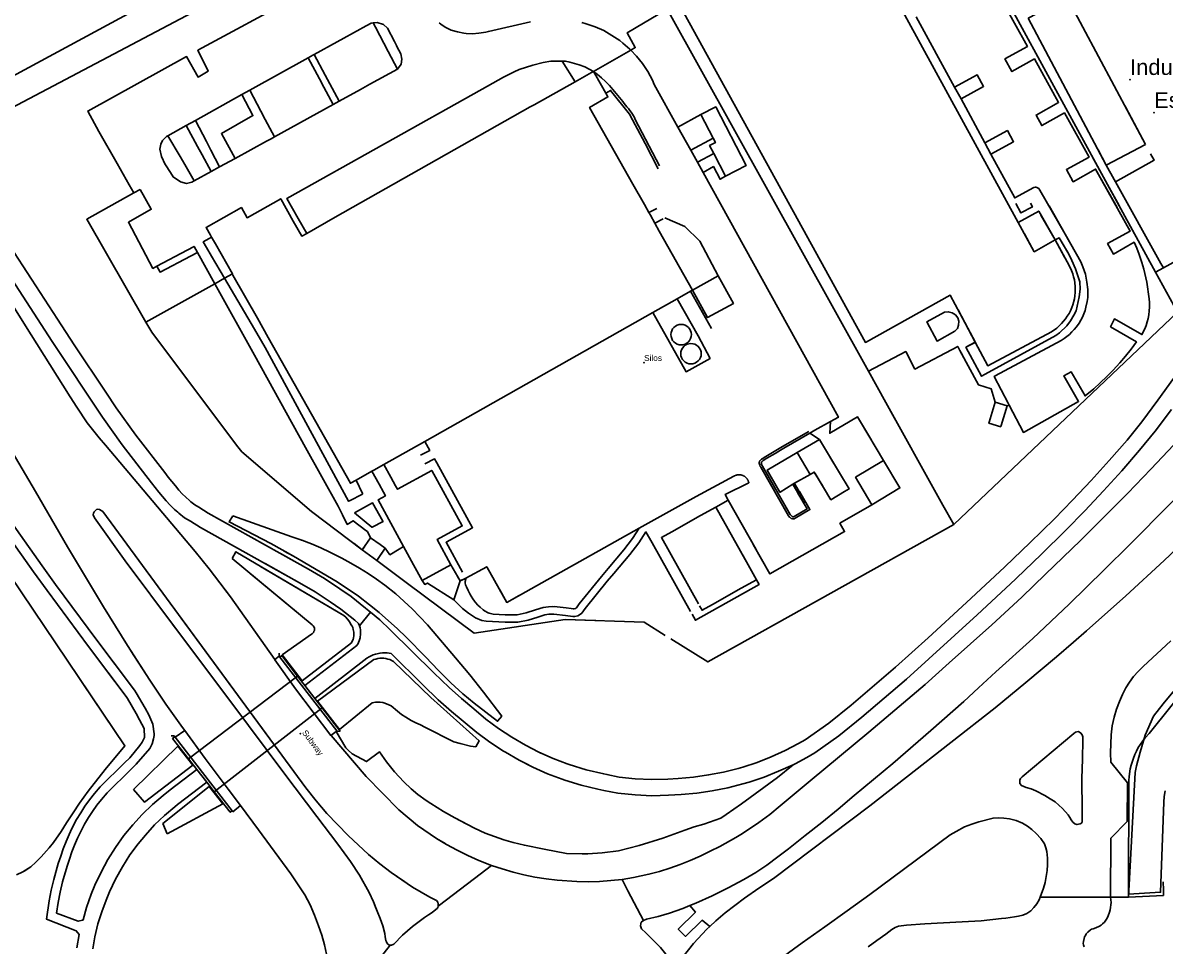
# Model space of a CAD drawing. Header units: millimetres. Extents: x 111502 to 977541, y 8702 to 1044108.
# Drawn here: x 974855.2 to 975073.1, y 475184.5 to 475360.5 of the extents above; entities that cross this region are included whole.
import ezdxf
from ezdxf.enums import TextEntityAlignment as Align

# ---------------------------------------------------------------- set-up
doc = ezdxf.new("R2010")
doc.units = ezdxf.units.MM
doc.header["$LTSCALE"] = 0.25
doc.layers.add('X HVSS Site Background', color=8, linetype='Continuous')
doc.styles.add('DE172433-F6F7-4C85-BB91-2B', font='arial.ttf', dxfattribs={"height": 0.2})

# ---------------------------------------------------------------- blocks, each defined once
blk = doc.blocks.new('OS MAP')
at = {"layer": 'X HVSS Site Background'}
for points in [[(488821.15, 239910.8), (488828.6, 239897.4), (488824.3, 239895), (488825.65, 239892.6), (488829.95, 239895), (488834.55, 239886.7), (488830.25, 239884.3), (488831.35, 239882.3), (488835.65, 239884.7), (488840.35, 239876.3), (488836.05, 239873.9), (488837.3, 239871.6), (488841.6, 239874), (488845.7, 239866.67)], [(488812.6, 239928.35), (488815.05, 239923.85), (488843.9, 239871.05), (488846.1, 239867.04)], [(488826.85, 239863.85), (488792.2, 239927.25)], [(488632.7, 239890.3), (488635, 239891.65), (488683.1, 239917.7), (488684.4, 239918.3), (488685.8, 239918.8), (488686.1, 239918.9), (488687.35, 239919.2), (488688.55, 239919.4), (488689.9, 239919.45), (488690.45, 239919.4), (488691.7, 239919.25), (488692.95, 239918.95), (488693.65, 239918.7), (488695.2, 239918.1), (488696.05, 239917.7), (488696.85, 239917.25), (488697.8, 239916.3), (488698.5, 239915.55), (488699, 239914.6), (488699.35, 239913.95)], [(488757.2, 239914.45), (488797.7, 239840.95), (488813.9, 239849.95), (488818.63, 239841.05)], [(488634.83, 239885.62), (488688.92, 239914.21), (488689.12, 239914.27), (488689.86, 239914.33), (488690.81, 239914.21), (488691.09, 239914.14), (488692.32, 239913.69), (488693.46, 239913.12), (488694.18, 239912.55), (488694.32, 239912.37), (488694.66, 239911.75), (488694.74, 239911.58)], [(488562.15, 239909.15), (488562.11, 239907.03), (488575.16, 239888.26), (488587.22, 239871.06), (488591.44, 239865.19), (488599.11, 239854.72), (488602.11, 239850.7), (488609.95, 239840.36), (488619.47, 239827.87), (488624.98, 239820.54), (488626.45, 239818.5), (488630.86, 239812.25), (488640.7, 239798.4), (488643.28, 239794.84), (488651.13, 239784.19), (488658.33, 239774.65), (488658.64, 239774.16), (488660.37, 239771.22), (488661.03, 239769.95), (488661.83, 239768.18), (488662.1, 239766.32), (488662.06, 239766.02)], [(488658.18, 239869.45), (488657.3, 239871), (488655, 239875.05), (488651.5, 239881.15), (488649.4, 239885.05), (488668.25, 239895.45), (488670.45, 239891.55), (488672.4, 239892.7), (488670.4, 239896.65), (488689.3, 239906.9)], [(488828.75, 239902.78), (488836.21, 239906.74), (488851.09, 239878.71)], [(488629.23, 239811.1), (488639.07, 239797.24), (488641.66, 239793.66), (488649.52, 239783.01), (488656.73, 239773.44), (488656.96, 239773.08), (488658.65, 239770.2), (488659.3, 239769.03), (488660.14, 239767.37), (488660.22, 239765.65), (488660.16, 239765.49), (488659.81, 239764.77), (488659.32, 239764.14), (488657.4, 239761.77), (488656.42, 239760.81), (488651.8, 239756.26), (488650.68, 239754.94), (488649.76, 239753.76), (488648.88, 239752.54), (488648.07, 239751.29), (488647.29, 239750.01), (488646.51, 239748.53), (488646.12, 239747.72), (488645.86, 239747.17), (488645.28, 239745.81), (488644.74, 239744.42), (488644.25, 239743.04), (488643.79, 239741.64), (488642.92, 239738.6), (488642.44, 239736.55), (488642.04, 239734.48), (488641.53, 239731.03), (488647.22, 239728.79), (488647.74, 239728.08), (488647.3, 239725.55)], [(488752.96, 239896.68), (488753.8, 239897.15), (488752.25, 239899.95), (488759.88, 239904.47)], [(488759.88, 239904.47), (488798.3, 239835.45)], [(488692.57, 239895.83), (488701.35, 239900.65), (488701.8, 239900.9), (488703.48, 239901.82), (488703.85, 239901.86)], [(488703.85, 239901.86), (488704.59, 239901.94), (488705.81, 239901.58), (488706.56, 239900.84), (488707.9, 239898.31), (488708.28, 239897.56), (488708.37, 239897.38), (488709.08, 239895.99), (488709.3, 239894.98), (488709.15, 239893.98), (488708.46, 239893.07)], [(488703.85, 239901.86), (488704.27, 239901.05), (488706.69, 239896.45), (488708.46, 239893.07)], [(488716.45, 239901.9), (488716.75, 239901.6), (488717.55, 239901.05), (488718.7, 239900.5), (488719.9, 239900.15), (488721.15, 239899.9), (488721.55, 239899.85), (488722.8, 239899.8), (488724, 239899.9), (488725.3, 239900.1), (488725.8, 239900.25), (488733.85, 239902.1)], [(488743.65, 239901.95), (488744.45, 239901.7), (488746.15, 239901.1), (488747.8, 239900.4), (488750.9, 239898.5), (488751.45, 239898), (488752.8, 239896.85), (488752.96, 239896.68)], [(488814.7, 239889.65), (488807.4, 239903.05)], [(488843.62, 239874.75), (488828.75, 239902.78)], [(488647.84, 239753.11), (488646.65, 239751.3), (488645.38, 239749.36), (488644.31, 239747.74), (488642.85, 239745.65), (488642.02, 239744.61), (488640.55, 239742.89), (488639.53, 239741.88), (488638.54, 239741), (488637.03, 239740.01), (488635.84, 239739.47)], [(488632.3, 239799.85), (488656.5, 239764.03), (488652.75, 239759.53), (488649.5, 239755.41), (488647.84, 239753.11)], [(488680.3, 239889.03), (488691.45, 239895.21)], [(488691.45, 239895.21), (488692.36, 239895.71), (488692.57, 239895.83)], [(488691.45, 239895.21), (488693.57, 239891.24), (488694.43, 239889.65), (488696.21, 239886.31)], [(488697.37, 239886.95), (488695.57, 239890.28), (488694.71, 239891.88), (488692.57, 239895.83)], [(488745.85, 239892.63), (488752.96, 239896.68)], [(488752.96, 239896.68), (488754.05, 239895.5), (488755.2, 239894.1), (488756.2, 239892.6), (488757.1, 239890.95), (488757.45, 239890.15), (488761.95, 239882.02)], [(488739.89, 239894.6), (488737.74, 239894.55), (488736.26, 239894.3), (488734.27, 239893.79), (488731.7, 239893.01), (488730.75, 239892.54), (488728.67, 239891.52), (488724.62, 239889.25), (488687.35, 239868.39), (488689.52, 239864.6), (488691.16, 239861.75)], [(488708.46, 239893.07), (488703.2, 239890.17), (488701.41, 239889.18), (488697.37, 239886.95)], [(488742.35, 239890.65), (488739.89, 239894.6)], [(488745.85, 239892.63), (488744.17, 239893.48), (488743.1, 239893.89), (488741.36, 239894.4), (488740.49, 239894.55), (488739.89, 239894.6)], [(488691.16, 239861.75), (488696.6, 239864.82), (488733.8, 239885.85), (488734.17, 239886.06), (488734.52, 239886.25), (488742.35, 239890.65)], [(488742.35, 239890.65), (488745.44, 239892.39), (488745.85, 239892.63)], [(488745.85, 239892.63), (488746.31, 239891.83), (488748.19, 239888.49)], [(488745.85, 239892.63), (488746.64, 239892.02), (488747.39, 239891.39), (488748.12, 239890.73), (488748.91, 239889.94), (488751.43, 239886.86), (488751.7, 239886.52), (488751.97, 239886.19), (488752.24, 239885.86), (488752.52, 239885.53), (488752.78, 239885.2), (488753.04, 239884.85), (488753.28, 239884.5), (488753.66, 239883.82), (488753.83, 239883.47), (488758.42, 239874.65)], [(488815.95, 239887.4), (488820.25, 239889.75), (488819, 239892), (488814.7, 239889.65)], [(488701.25, 239786.95), (488701.05, 239787.4), (488700.35, 239788), (488697.65, 239790.1), (488695.65, 239791.5), (488692.8, 239793.4), (488689.8, 239795.15), (488670.9, 239805.7), (488669, 239806.91), (488667.83, 239807.54), (488666.78, 239808.38), (488666.57, 239808.57), (488665.95, 239809.11), (488665.12, 239809.92), (488664.37, 239810.73), (488663.66, 239811.58), (488662.97, 239812.44), (488662.28, 239813.31), (488661.59, 239814.17), (488655.99, 239821.45), (488652.23, 239826.71), (488642.63, 239841.12), (488627.72, 239864.01)], [(488678.81, 239888.2), (488680.3, 239889.03)], [(488680.3, 239889.03), (488682.42, 239885.03), (488683.27, 239883.43), (488685.02, 239880.14)], [(488748.19, 239888.49), (488748.61, 239887.75), (488745.1, 239885.77), (488753.35, 239871.15), (488755.55, 239867.25), (488756.4, 239865.74)], [(488748.19, 239888.49), (488749.12, 239889.01), (488752.69, 239884.5), (488753.31, 239883.39), (488755.7, 239878.85), (488758.16, 239874.08)], [(488815.95, 239887.4), (488814.7, 239889.65)], [(488669.95, 239883.29), (488678.81, 239888.2)], [(488678.81, 239888.2), (488680.91, 239884.19), (488674.88, 239880.78), (488677.54, 239876.05)], [(488696.21, 239886.31), (488685.02, 239880.14)], [(488697.37, 239886.95), (488696.21, 239886.31)], [(488820.5, 239879), (488815.95, 239887.4)], [(488766.34, 239884.38), (488761.95, 239882.02)], [(488766.34, 239884.38), (488769.16, 239885.85), (488774.98, 239874.69), (488771.04, 239872.63)], [(488768.67, 239879.9), (488766.34, 239884.38)], [(488847.28, 239885.88), (488851.09, 239878.71)], [(488664.68, 239880.37), (488668.15, 239882.29)], [(488668.15, 239882.29), (488669.95, 239883.29)], [(488668.15, 239882.29), (488670.35, 239878.3), (488671.22, 239876.72), (488672.97, 239873.56)], [(488669.95, 239883.29), (488672.03, 239879.24), (488672.86, 239877.63), (488674.53, 239874.41)], [(488761.95, 239882.02), (488764.4, 239877.58)], [(488669.7, 239871.78), (488669.24, 239871.53), (488668.24, 239871.26), (488667.07, 239871.56), (488665.69, 239872.51), (488665.16, 239873.34), (488664.22, 239874.83), (488664.19, 239874.88), (488663.44, 239876.41), (488663.17, 239877.78), (488663.32, 239878.73), (488663.66, 239879.48), (488664.42, 239880.22), (488664.68, 239880.37)], [(488664.68, 239880.37), (488667.01, 239876.38), (488667.9, 239874.87), (488669.7, 239871.78)], [(488685.02, 239880.14), (488684.37, 239879.78), (488683.48, 239879.3), (488677.54, 239876.05)], [(488768.67, 239879.9), (488764.4, 239877.58)], [(488768.77, 239876.98), (488767.99, 239878.47), (488769.11, 239879.06), (488768.67, 239879.9)], [(488821.65, 239876.85), (488825.95, 239879.2), (488824.8, 239881.35), (488820.5, 239879)], [(488685.09, 239780.49), (488676.61, 239792.43), (488672.57, 239797.83), (488669.92, 239801.12), (488652.8, 239821.35), (488651.57, 239822.74), (488651.56, 239822.75), (488649.31, 239825.61), (488647.3, 239828.62), (488646.08, 239830.56), (488637.22, 239844.65), (488635.11, 239848)], [(488764.4, 239877.58), (488765.66, 239875.3)], [(488821.65, 239876.85), (488820.5, 239879)], [(488843.62, 239874.75), (488842.07, 239877.67)], [(488851.09, 239878.71), (488843.62, 239874.75)], [(488851.09, 239878.71), (488843.62, 239874.75)], [(488677.54, 239876.05), (488674.53, 239874.41)], [(488768.77, 239876.98), (488765.66, 239875.3)], [(488765.66, 239875.3), (488766.74, 239873.36)], [(488771.04, 239872.63), (488768.77, 239876.98)], [(488837.38, 239858.79), (488835.8, 239861.57), (488831, 239870), (488830.8, 239870.3), (488830.55, 239870.45), (488830.4, 239870.5), (488830.2, 239870.55), (488830.05, 239870.55), (488829.8, 239870.5), (488826.2, 239868.5), (488821.65, 239876.85)], [(488840.97, 239876.41), (488843.9, 239871.05), (488853.03, 239854.37)], [(488845.38, 239871.6), (488852.77, 239875.68), (488852.05, 239876.94)], [(488845.38, 239871.6), (488852.77, 239875.68), (488852.05, 239876.94)], [(488672.97, 239873.56), (488669.7, 239871.78)], [(488674.53, 239874.41), (488672.97, 239873.56)], [(488771.04, 239872.63), (488770, 239872.08), (488768.73, 239874.48), (488766.74, 239873.36)], [(488766.74, 239873.36), (488792.55, 239826.7), (488791.07, 239825.87)], [(488837.09, 239871.98), (488837.3, 239871.6), (488841.6, 239874), (488848.2, 239862.2), (488843.9, 239859.8), (488845, 239857.8), (488848.95, 239860.05), (488849.45, 239858.9), (488849.9, 239857.75), (488850.45, 239856.2), (488850.8, 239854.95), (488851.4, 239852.45), (488851.85, 239849.3), (488851.9, 239848.6), (488851.9, 239847.65), (488851.85, 239846.95), (488851.75, 239846.25), (488851.6, 239845.55), (488851.45, 239844.9), (488851.25, 239844.2), (488851, 239843.55), (488850.45, 239842.45), (488845.2, 239845.45), (488844.45, 239843.95), (488849.4, 239841.05), (488848.4, 239839.7), (488847.3, 239838.35), (488846.2, 239837.05), (488844.95, 239835.65), (488843.75, 239834.45), (488842.5, 239833.25), (488841.25, 239832.1), (488839.6, 239830.75), (488836.95, 239835.35), (488835.55, 239834.6), (488838.35, 239829.7), (488827.85, 239823.8), (488825.1, 239829.03)], [(488843.62, 239874.75), (488845.16, 239872), (488845.38, 239871.6)], [(488843.62, 239874.75), (488845.16, 239872), (488845.38, 239871.6)], [(488845.38, 239871.6), (488854.07, 239856.01), (488854.53, 239855.19)], [(488845.38, 239871.6), (488847.29, 239868.17)], [(488660.51, 239844.8), (488649.2, 239864.45), (488658.18, 239869.45)], [(488659.4, 239870.13), (488661.51, 239866.36), (488657.16, 239863.87), (488661.84, 239855.07), (488662.6, 239855.48)], [(488658.18, 239869.45), (488659.4, 239870.13)], [(488667.9, 239766.98), (488667.49, 239767.55), (488664.32, 239772.03), (488661.25, 239776.58), (488656.98, 239783.17), (488652.4, 239790.58), (488645.57, 239802), (488639.41, 239812.57), (488633.1, 239823.33), (488627.16, 239833.53), (488621.47, 239843.28), (488616.05, 239852.52), (488611.82, 239859.78), (488606.87, 239868.2)], [(488629.72, 239866.81), (488629.96, 239866.39), (488630.38, 239865.73), (488645.28, 239842.87), (488646.83, 239840.53), (488652.87, 239831.47)], [(488673.03, 239861), (488672.8, 239861.41), (488671.99, 239862.85), (488671.97, 239862.88), (488678.7, 239866.68), (488679.8, 239864.73), (488686.2, 239868.34), (488688.6, 239864.08), (488690.22, 239861.22), (488691.16, 239861.75)], [(488783.9, 239760.45), (488784.3, 239760.65), (488786.55, 239761.85), (488788.05, 239762.75), (488792.65, 239765.95), (488797.05, 239769.5), (488805.55, 239776.75), (488819.05, 239789.05), (488826.3, 239795.85), (488826.5, 239796.05), (488831.25, 239800.55), (488835.95, 239805.15), (488839.55, 239808.85), (488843.1, 239812.65), (488846.6, 239816.5), (488850, 239820.4), (488852.95, 239824.05), (488856.05, 239828.2)], [(488825.1, 239829.03), (488824.9, 239829.41), (488822.25, 239834.45), (488822.48, 239834.58), (488835.05, 239841.35), (488835.6, 239841.7), (488836.6, 239842.5), (488837.1, 239842.95), (488837.5, 239843.4), (488837.95, 239843.9), (488838.45, 239844.65), (488838.8, 239845.2), (488839.1, 239845.8), (488839.35, 239846.4), (488839.6, 239847.05), (488839.75, 239847.65), (488840, 239848.75), (488840.1, 239849.5), (488840.1, 239851.05), (488839.95, 239852.45), (488839.65, 239853.95), (488839.45, 239854.7), (488839.15, 239855.4), (488838.8, 239856.3), (488835.8, 239861.57), (488832.72, 239866.98)], [(488829.17, 239867.51), (488829.54, 239866.79), (488827.35, 239865.64), (488826.42, 239867.47)], [(488756.4, 239865.74), (488757.9, 239866.51)], [(488756.4, 239865.74), (488756.7, 239865.2), (488757.55, 239863.7)], [(488757.55, 239863.7), (488759.16, 239864.49)], [(488769.65, 239853.64), (488766.11, 239860.28), (488763.24, 239863.04), (488759.45, 239864.69)], [(488833.9, 239860.5), (488830.75, 239866), (488826.85, 239863.85)], [(488833.9, 239860.5), (488831.19, 239865.23)], [(488757.55, 239863.7), (488758.4, 239862.2), (488764.75, 239850.95)], [(488833.9, 239860.5), (488829.9, 239858.25), (488826.85, 239863.85)], [(488675.5, 239853.19), (488673, 239857.43), (488672.03, 239859.08), (488671.43, 239860.11), (488672.58, 239860.75), (488673.03, 239861)], [(488676.98, 239854.02), (488673.75, 239859.74), (488673.03, 239861)], [(488833.9, 239860.5), (488834.63, 239860.91), (488836.5, 239857.77), (488837.08, 239856.6), (488837.76, 239855), (488838.58, 239852.52), (488838.64, 239851.14), (488838.45, 239849.68), (488838.27, 239848.73), (488837.87, 239847.01), (488837.47, 239846.17), (488836.81, 239845.09), (488836.12, 239844.15), (488834.71, 239842.78), (488834.05, 239842.27), (488820.57, 239834.9), (488819.86, 239834.51), (488816.88, 239840.04), (488818.66, 239841)], [(488818.66, 239841), (488821.05, 239836.5), (488833.2, 239843), (488834.2, 239843.7), (488834.65, 239844.1), (488835.1, 239844.55), (488835.5, 239845), (488835.85, 239845.45), (488836.2, 239845.95), (488836.55, 239846.5), (488836.8, 239847), (488837.05, 239847.6), (488837.25, 239848.15), (488837.55, 239849.25), (488837.65, 239849.85), (488837.7, 239850.45), (488837.7, 239851.65), (488837.65, 239852.3), (488837.55, 239852.9), (488837.4, 239853.45), (488837.25, 239854.05), (488837, 239854.65), (488836.55, 239855.6), (488833.9, 239860.5)], [(488833.9, 239860.5), (488829.9, 239858.25), (488828.06, 239861.64)], [(488833.9, 239860.5), (488834.63, 239860.91), (488836.43, 239857.89)], [(488835.69, 239857.19), (488833.9, 239860.5)], [(488865.57, 239861.2), (488854.53, 239855.19)], [(488662.6, 239855.48), (488668.36, 239858.55), (488669.68, 239859.25), (488670.32, 239858.12)], [(488662.6, 239855.48), (488663.21, 239854.36), (488668.99, 239857.42), (488670.32, 239858.12)], [(488670.32, 239858.12), (488673.64, 239852.15)], [(488856.45, 239834.1), (488853.5, 239829.95), (488850.4, 239825.85), (488847.6, 239822.35), (488844.2, 239818.45), (488840.75, 239814.65), (488837.2, 239810.9), (488833.75, 239807.35), (488829.05, 239802.75), (488824.35, 239798.25), (488824.2, 239798.1), (488817, 239791.35), (488809.65, 239784.65), (488803.45, 239779.05), (488795, 239771.8), (488790.75, 239768.4), (488786.2, 239765.2), (488784.95, 239764.5), (488782.4, 239763.15), (488779.75, 239761.95), (488777.05, 239760.9), (488774.3, 239760), (488773.45, 239759.75), (488770.65, 239759.05), (488767.8, 239758.5), (488764.9, 239758.1), (488762, 239757.85), (488760, 239757.7), (488756.9, 239757.65), (488753.8, 239757.75), (488750.75, 239758.1), (488748.4, 239758.6), (488747.8, 239758.7), (488744.45, 239759.5), (488741.2, 239760.5), (488740.85, 239760.6), (488738.15, 239761.65), (488735.45, 239762.85), (488732.9, 239764.2), (488730.3, 239765.7), (488727.75, 239767.35), (488725.35, 239769.15), (488723, 239771.1), (488720.7, 239773.05), (488718.35, 239775.15), (488715.4, 239777.95), (488707.05, 239786.2), (488705.1, 239788.05), (488703.34, 239789.52)], [(488675.5, 239853.19), (488676.98, 239854.02)], [(488700.61, 239814.73), (488699.5, 239814.1), (488683.8, 239841.9), (488681.75, 239845.6), (488677.1, 239853.8), (488676.98, 239854.02)], [(488764.75, 239850.95), (488769.65, 239853.64)], [(488769.65, 239853.64), (488772.53, 239848.41), (488767.6, 239845.7), (488764.75, 239850.95)], [(488781.47, 239752.62), (488787.15, 239757.4), (488798.35, 239766.65), (488809.1, 239775.75), (488813.65, 239779.85), (488821.8, 239787.15), (488827.55, 239792.4), (488832.05, 239796.75), (488838.7, 239803.2), (488847.75, 239812.2), (488852.15, 239816.8), (488858.7, 239823.7), (488866.15, 239831.65), (488876.65, 239843.45), (488886.45, 239855.1)], [(488853.03, 239854.37), (488857.2, 239846.75), (488814.55, 239806.25)], [(488854.53, 239855.19), (488853.03, 239854.37)], [(488660.51, 239844.8), (488673.64, 239852.15)], [(488673.64, 239852.15), (488675.5, 239853.19)], [(488673.64, 239852.15), (488681.23, 239838.54), (488690.92, 239820.95), (488697.13, 239809.75), (488697.96, 239808.09), (488698.89, 239806.25), (488700.04, 239806.98), (488702.44, 239805.13), (488702.74, 239804.9), (488703.34, 239803.69)], [(488700.61, 239814.73), (488701.77, 239812.16), (488701.83, 239812.04), (488699.29, 239810.76), (488699.14, 239810.68), (488683.26, 239839.98), (488682.09, 239841.97), (488680.56, 239844.58), (488675.5, 239853.19)], [(488761.8, 239849.3), (488757.16, 239846.68)], [(488757.16, 239846.68), (488763.5, 239835.37), (488768.08, 239837.9), (488765.8, 239842.2), (488761.8, 239849.3)], [(488764.35, 239850.75), (488761.8, 239849.3)], [(488857.15, 239811.5), (488846.75, 239801.05), (488844.66, 239799.03), (488843.22, 239797.58), (488836.54, 239791.07), (488829.62, 239784.54), (488822.6, 239778.14), (488819.3, 239775.1), (488816.46, 239772.49), (488810.21, 239766.95), (488802.93, 239760.72), (488795.58, 239754.56), (488792.48, 239752), (488789.37, 239749.46), (488786.23, 239746.94), (488783.07, 239744.45), (488781.02, 239742.87), (488778.93, 239741.33), (488776.78, 239739.89), (488774.55, 239738.57), (488771.54, 239736.97), (488768.48, 239735.44), (488765.36, 239734.07), (488764.21, 239733.61)], [(488764.75, 239850.95), (488764.35, 239850.75)], [(488764.35, 239850.75), (488768.35, 239843.6)], [(488815.39, 239847.15), (488818.66, 239841)], [(488701.76, 239801.45), (488692.1, 239808.7), (488678.8, 239820.1), (488677.8, 239821.4), (488661.6, 239842.9), (488660.51, 239844.8)], [(488757.16, 239846.68), (488713.7, 239822.1)], [(488768.03, 239729.61), (488769.17, 239730.68), (488770.95, 239732.19), (488774.65, 239735), (488777.39, 239736.92), (488780.18, 239738.79), (488798.52, 239752.6), (488805.55, 239758.1), (488822.43, 239771.32), (488828.32, 239776.12), (488834.15, 239781), (488837.42, 239783.82), (488839.9, 239785.97), (488847.35, 239792.62), (488854.7, 239799.38), (488867.92, 239811.9), (488875.85, 239819.61), (488883.71, 239827.4), (488889.88, 239833.72), (488895.96, 239840.11), (488899.98, 239844.4), (488900.62, 239845.1)], [(488814.79, 239843.08), (488811.38, 239841.22), (488809.39, 239844.86), (488812.8, 239846.73), (488813.5, 239846.81), (488814.27, 239846.63), (488814.87, 239846.25), (488815.32, 239845.67), (488815.52, 239844.99), (488815.49, 239844.28), (488815.24, 239843.62), (488814.79, 239843.08)], [(488814.7, 239846.36), (488814.87, 239846.25), (488815.32, 239845.67), (488815.52, 239844.99), (488815.49, 239844.28), (488815.24, 239843.62), (488814.79, 239843.08), (488811.38, 239841.22), (488810.93, 239842.05)], [(488760.61, 239842.48), (488760.65, 239842.82), (488760.76, 239843.19), (488760.94, 239843.53), (488761.18, 239843.82), (488761.48, 239844.07), (488761.82, 239844.25), (488762.18, 239844.36), (488762.57, 239844.39), (488762.95, 239844.36), (488763.31, 239844.25), (488763.65, 239844.07), (488763.95, 239843.82), (488764.19, 239843.53), (488764.28, 239843.38), (488764.37, 239843.19), (488764.48, 239842.82), (488764.52, 239842.44), (488764.48, 239842.06), (488764.37, 239841.69), (488764.19, 239841.35), (488763.95, 239841.05), (488763.65, 239840.81), (488763.31, 239840.63), (488762.95, 239840.52), (488762.59, 239840.48), (488762.57, 239840.48), (488762.18, 239840.52), (488761.82, 239840.63), (488761.48, 239840.81), (488761.18, 239841.05), (488760.94, 239841.35), (488760.76, 239841.69), (488760.65, 239842.06), (488760.61, 239842.44), (488760.61, 239842.48)], [(488762.48, 239838.84), (488762.52, 239839.19), (488762.63, 239839.55), (488762.81, 239839.89), (488763.05, 239840.19), (488763.35, 239840.43), (488763.69, 239840.61), (488764.06, 239840.72), (488764.44, 239840.76), (488764.82, 239840.72), (488765.19, 239840.61), (488765.52, 239840.43), (488765.82, 239840.19), (488766.06, 239839.89), (488766.15, 239839.74), (488766.24, 239839.55), (488766.36, 239839.19), (488766.39, 239838.8), (488766.36, 239838.42), (488766.24, 239838.06), (488766.06, 239837.72), (488765.82, 239837.42), (488765.52, 239837.18), (488765.19, 239837), (488764.82, 239836.89), (488764.46, 239836.85), (488764.44, 239836.85), (488764.06, 239836.89), (488763.69, 239837), (488763.35, 239837.18), (488763.05, 239837.42), (488762.81, 239837.72), (488762.63, 239838.06), (488762.52, 239838.42), (488762.48, 239838.8), (488762.48, 239838.84)], [(488817.12, 239839.61), (488816.88, 239840.04), (488818.48, 239840.9)], [(488816.13, 239838.68), (488815.74, 239839.42), (488815.3, 239840.19), (488807.15, 239835.89), (488805.4, 239839.2), (488798.3, 239835.45)], [(488822.45, 239829.54), (488821.72, 239832.1), (488819.28, 239832.85), (488815.74, 239839.42), (488815.3, 239840.19), (488807.15, 239835.89), (488806.55, 239837.03)], [(488798.3, 239835.45), (488803.28, 239826.52)], [(488703.34, 239789.52), (488702.4, 239790.3), (488699.65, 239792.5), (488697.5, 239794), (488694.55, 239795.95), (488691.5, 239797.75), (488672.4, 239808.4), (488670.59, 239809.56), (488669.81, 239810.02), (488669.09, 239810.6), (488668.81, 239810.82), (488668.1, 239811.44), (488667.4, 239812.12), (488666.76, 239812.82), (488666.11, 239813.59), (488665.45, 239814.42), (488664.76, 239815.29), (488664.08, 239816.14), (488658.57, 239823.29), (488654.84, 239828.51), (488652.87, 239831.47)], [(488800.97, 239830.65), (488812.5, 239809.95), (488814.55, 239806.25)], [(488822.45, 239829.54), (488821.29, 239825.75), (488821.24, 239825.56), (488823.51, 239824.87), (488823.58, 239825.1), (488824.72, 239828.85)], [(488824.72, 239828.85), (488822.45, 239829.54)], [(488824.72, 239828.85), (488825.1, 239829.03)], [(488791.07, 239825.87), (488788.09, 239824.22), (488787.09, 239823.64)], [(488798.85, 239822.33), (488796.17, 239826.8), (488790.92, 239823.66), (488791.07, 239825.87)], [(488801.17, 239818.45), (488796.75, 239825.83)], [(488783.3, 239807.61), (488783.03, 239807.92), (488777.75, 239817.16), (488777.66, 239817.33), (488777.58, 239817.54), (488777.52, 239817.73), (488777.47, 239817.93), (488777.46, 239818.08), (488777.48, 239818.18), (488777.52, 239818.33), (488777.62, 239818.48), (488777.74, 239818.6), (488777.88, 239818.7), (488777.99, 239818.78), (488778.69, 239819.23), (488781.91, 239821.11), (488786.89, 239823.98)], [(488783.59, 239807.89), (488783.35, 239808.16), (488778.11, 239817.34), (488777.98, 239817.58), (488777.91, 239817.74), (488777.88, 239817.86), (488777.87, 239817.98), (488777.87, 239818.08), (488777.88, 239818.1), (488777.9, 239818.16), (488777.95, 239818.22), (488777.97, 239818.24), (488778, 239818.28), (488778.13, 239818.39), (488778.21, 239818.44), (488778.9, 239818.89), (488780.47, 239819.8), (488781.52, 239820.42), (488782.12, 239820.77), (488787.09, 239823.64)], [(488787.09, 239823.64), (488788.93, 239822.47)], [(488705.9, 239817.69), (488713.7, 239822.1)], [(488712.86, 239819.44), (488714.64, 239820.36), (488713.7, 239822.1)], [(488788.93, 239822.47), (488784.71, 239819.98)], [(488788.93, 239822.47), (488792.57, 239816.39)], [(488720.89, 239797.17), (488717.75, 239802.87), (488722.8, 239805.62), (488715.95, 239818), (488715.54, 239818.74), (488713.71, 239817.8)], [(488783.84, 239813.91), (488781.43, 239812.42), (488781.39, 239812.39), (488779.48, 239815.73), (488778.98, 239816.62), (488784.71, 239819.98)], [(488784.71, 239819.98), (488787.17, 239815.79)], [(488790.92, 239819.15), (488794.58, 239813.03), (488793.74, 239812.53), (488791.12, 239810.96), (488788.13, 239815.96)], [(488703.6, 239816.42), (488700.61, 239814.73)], [(488703.6, 239816.42), (488704.1, 239816.7), (488705.75, 239817.6), (488705.9, 239817.69)], [(488703.6, 239816.42), (488704.95, 239813.95), (488705.8, 239812.39), (488706.17, 239811.72), (488704.76, 239810.95), (488709.63, 239802.05)], [(488718.64, 239798.57), (488716.02, 239803.36), (488720.81, 239805.98), (488715.02, 239816.56), (488708.48, 239812.98), (488708.11, 239813.65), (488707.23, 239815.26), (488705.9, 239817.69)], [(488798.95, 239810.02), (488795.82, 239815.25), (488801.17, 239818.45)], [(488801.17, 239818.45), (488804.29, 239813.22), (488798.95, 239810.02)], [(488771.53, 239810.91), (488770.94, 239811.95), (488775.47, 239814.22), (488775.45, 239814.32), (488775.42, 239814.39), (488775.4, 239814.47), (488775.37, 239814.54), (488775.34, 239814.61), (488775.3, 239814.69), (488775.27, 239814.76), (488775.23, 239814.83), (488775.18, 239814.89), (488775.14, 239814.96), (488775.09, 239815.02), (488775.04, 239815.08), (488774.99, 239815.14), (488774.93, 239815.2), (488774.87, 239815.25), (488774.81, 239815.3), (488774.75, 239815.35), (488774.69, 239815.4), (488774.62, 239815.45), (488774.55, 239815.49), (488774.48, 239815.52), (488774.41, 239815.56), (488774.34, 239815.59), (488774.27, 239815.62), (488774.19, 239815.65), (488774.1, 239815.67), (488774.02, 239815.69), (488773.94, 239815.71), (488773.86, 239815.72), (488773.78, 239815.73), (488773.71, 239815.73), (488773.63, 239815.74), (488773.55, 239815.73), (488773.47, 239815.73), (488773.39, 239815.72), (488773.31, 239815.71), (488773.23, 239815.7), (488773.15, 239815.68), (488773.08, 239815.66), (488773, 239815.63), (488772.93, 239815.61), (488772.85, 239815.57), (488772.78, 239815.54), (488772.71, 239815.5), (488772.64, 239815.46), (488765.4, 239811.56), (488754.59, 239805.52)], [(488787.17, 239815.79), (488784.19, 239814.1)], [(488789.58, 239813.55), (488787.96, 239816.24), (488787.17, 239815.79)], [(488785.12, 239812.51), (488787.12, 239809.09), (488784.31, 239807.43), (488784.12, 239807.36), (488783.91, 239807.32), (488783.78, 239807.33), (488783.53, 239807.41), (488783.4, 239807.51), (488783.03, 239807.92), (488782.27, 239809.25)], [(488784.84, 239812.2), (488786.57, 239809.23), (488784.14, 239807.79), (488784.02, 239807.74), (488783.89, 239807.73), (488783.86, 239807.73), (488783.72, 239807.77), (488783.67, 239807.81), (488783.35, 239808.16), (488782.54, 239809.57)], [(488784.19, 239814.1), (488783.84, 239813.91)], [(488783.84, 239813.91), (488786.02, 239810.18)], [(488784.19, 239814.1), (488784.19, 239814.09), (488786.31, 239810.46)], [(488700.26, 239808.46), (488703.6, 239805.77), (488703.65, 239805.73), (488705.72, 239806.79), (488705.66, 239806.89), (488703.72, 239810.36), (488700.26, 239808.46)], [(488769.16, 239809.57), (488771.53, 239810.91)], [(488776.85, 239801.51), (488771.53, 239810.91)], [(488798.95, 239810.02), (488792.83, 239806.48), (488793.73, 239804.89), (488779.51, 239796.83), (488776.32, 239802.45)], [(488847.9, 239735.75), (488854, 239736.15), (488854.6, 239753.3), (488854.7, 239754.4), (488854.9, 239755.45)], [(488847.9, 239735.75), (488847.95, 239757.45), (488848, 239758.2), (488848.2, 239759.7), (488848.4, 239760.4), (488848.8, 239761.7), (488849.1, 239762.4), (488849.4, 239763.05), (488849.75, 239763.75), (488850.15, 239764.35), (488850.6, 239765), (488851.05, 239765.55), (488851.8, 239766.4), (488863.7, 239781.2)], [(488704.43, 239732.97), (488703.87, 239734.31), (488703.04, 239736.07), (488701.21, 239739.43), (488699.5, 239742.01), (488697.11, 239745.31), (488693.11, 239750.58), (488686.98, 239758.68), (488676.49, 239772.72), (488666.11, 239786.5), (488656.51, 239799.33), (488650.68, 239807.49), (488650.42, 239808.1), (488650.5, 239808.39), (488650.62, 239808.66), (488651.08, 239809.08), (488651.35, 239809.15), (488651.64, 239809.13), (488652.26, 239808.73), (488691, 239756.02), (488692.94, 239753.54), (488694.99, 239751.16), (488697.01, 239749.04), (488699.08, 239746.97), (488702.96, 239743.33), (488705.09, 239741.57), (488707.29, 239739.91), (488709.88, 239738.13)], [(488728.4, 239769.7), (488727.55, 239768.75), (488725.3, 239770.45), (488723.1, 239772.2), (488720.95, 239774), (488718.65, 239776.05), (488716.2, 239778.45), (488713.9, 239780.95), (488710.15, 239784.75), (488708.45, 239786.35), (488704.95, 239789.45), (488703.15, 239790.95), (488701.05, 239792.6), (488697, 239795.35), (488688.65, 239800.2), (488684.35, 239802.6), (488676.35, 239806.75), (488677.05, 239807.9)], [(488677.05, 239807.9), (488688.35, 239803.9), (488690.2, 239803.25), (488692.05, 239802.55), (488693.85, 239801.8), (488695.6, 239800.95), (488697.85, 239799.85), (488699.55, 239798.9), (488701.2, 239797.95), (488702.85, 239796.9), (488704.45, 239795.85), (488706.05, 239794.7), (488708.15, 239793.05), (488711.3, 239790.2), (488714.2, 239787.15), (488719.55, 239780.85), (488722.25, 239777.6), (488724.9, 239774.3), (488728.4, 239769.7)], [(488765.88, 239791.13), (488758.79, 239803.75), (488760.76, 239804.86), (488766.26, 239807.94), (488769.16, 239809.57)], [(488769.16, 239809.57), (488774.79, 239799.56)], [(488844.45, 239735.2), (488844.53, 239746.43), (488847.65, 239749.66), (488847.71, 239756.99), (488844.51, 239760.96), (488844.47, 239762.7), (488844.5, 239764.43), (488844.6, 239766.15), (488844.78, 239767.85), (488845.12, 239769.52), (488845.58, 239771.04), (488846.15, 239772.53), (488846.74, 239773.83), (488846.88, 239774.1), (488847.39, 239775.09), (488848.07, 239776.22), (488848.84, 239777.29), (488849.73, 239778.25), (488850.7, 239779.15), (488855.95, 239784.1)], [(488814.55, 239806.25), (488767.65, 239780.05), (488760.6, 239784.46)], [(488701.76, 239801.45), (488703.34, 239803.69)], [(488703.34, 239803.69), (488701.76, 239801.45)], [(488706.15, 239801.71), (488705.15, 239802.42), (488703.34, 239803.69)], [(488719.22, 239791.87), (488720.88, 239790.23), (488722.03, 239789.32), (488723.35, 239788.44), (488724.55, 239787.92), (488725.4, 239787.8), (488726.62, 239787.75), (488728.99, 239787.61), (488731.42, 239787.61), (488733.4, 239788.04), (488735.22, 239788.6), (488736.59, 239789.03), (488737.36, 239789.13), (488738.28, 239789.16), (488740.49, 239788.92), (488741.88, 239788.73), (488742.31, 239788.74), (488742.85, 239788.87), (488743.17, 239789.02), (488743.64, 239789.36), (488744.29, 239790.26), (488748.49, 239795.42), (488749.73, 239796.92), (488752.78, 239800.51), (488754.47, 239802.76), (488755.86, 239804.83), (488757.02, 239802.75), (488764.36, 239789.69)], [(488754.59, 239805.52), (488753.3, 239803.6), (488751.66, 239801.41), (488748.63, 239797.85), (488747.38, 239796.34), (488743.15, 239791.14), (488742.61, 239790.39), (488742.43, 239790.26), (488742.37, 239790.23), (488742.13, 239790.17), (488741.97, 239790.17), (488741.6, 239790.22), (488740.66, 239790.35), (488738.34, 239790.6), (488737.24, 239790.57), (488736.28, 239790.44), (488734.79, 239789.97), (488733.04, 239789.43), (488731.27, 239789.05), (488729.03, 239789.05), (488726.7, 239789.18), (488725.96, 239789.36), (488725.76, 239789.43), (488725.06, 239789.81), (488724.79, 239789.99), (488724.24, 239790.46), (488723.82, 239790.88), (488723.36, 239791.39), (488723.15, 239791.65), (488722.85, 239792.08), (488722.53, 239792.59), (488722.28, 239793.05), (488721.94, 239793.67), (488721.61, 239794.34), (488721.47, 239794.77), (488721.4, 239795.1), (488721.39, 239795.19), (488721.4, 239795.4), (488721.53, 239796.02)], [(488721.53, 239796.02), (488725.51, 239798.21), (488729.3, 239791.4), (488754.59, 239805.52)], [(488728.4, 239769.7), (488727.55, 239768.75), (488725.3, 239770.45), (488723.1, 239772.2), (488720.95, 239774), (488718.65, 239776.05), (488716.2, 239778.45), (488713.9, 239780.95), (488710.15, 239784.75), (488708.45, 239786.35), (488704.95, 239789.45), (488703.15, 239790.95), (488701.05, 239792.6), (488697, 239795.35), (488688.65, 239800.2), (488686.88, 239801.19)], [(488690.1, 239803.28), (488690.2, 239803.25), (488692.05, 239802.55), (488693.85, 239801.8), (488695.6, 239800.95), (488697.85, 239799.85), (488699.55, 239798.9), (488701.2, 239797.95), (488702.85, 239796.9), (488704.45, 239795.85), (488706.05, 239794.7), (488708.15, 239793.05), (488711.3, 239790.2), (488714.2, 239787.15), (488719.55, 239780.85), (488722.25, 239777.6), (488724.9, 239774.3), (488728.4, 239769.7)], [(488701.76, 239801.45), (488700.21, 239802.61)], [(488702.15, 239801.99), (488701.76, 239801.45)], [(488701.76, 239801.45), (488702.15, 239801.99)], [(488704.51, 239799.38), (488701.76, 239801.45)], [(488704.51, 239799.38), (488701.76, 239801.45)], [(488704.51, 239799.38), (488706.02, 239801.52), (488706.15, 239801.71)], [(488704.51, 239799.38), (488706.15, 239801.71)], [(488706.15, 239801.71), (488707.04, 239800.48), (488708.8, 239801.54), (488709.63, 239802.05)], [(488709.63, 239802.05), (488711.55, 239798.54), (488713.17, 239795.58)], [(488847.9, 239735.2), (488849.18, 239758.97), (488849.39, 239760.23), (488850.13, 239762.86), (488851.04, 239766.09), (488852.63, 239769.71), (488854.5, 239772.07), (488859.45, 239778.04), (488877.5, 239797.51), (488880.04, 239798.96), (488882.75, 239799.65), (488887.32, 239800.45), (488889.51, 239801.85)], [(488676.95, 239799.75), (488677.65, 239801.05), (488698.25, 239788.9), (488698.6, 239788.6), (488699.2, 239787.9), (488699.45, 239787.5), (488699.6, 239787.2), (488699.8, 239786.9), (488699.95, 239786.6), (488700.05, 239786.25), (488700.15, 239785.7), (488700.15, 239785), (488700.1, 239784.65), (488700, 239784.35), (488699.85, 239784), (488699.7, 239783.7), (488690.28, 239776.43), (488686.47, 239781.43)], [(488686.47, 239781.43), (488692.1, 239785.35), (488692.25, 239785.45), (488692.4, 239785.6), (488692.5, 239785.75), (488692.55, 239785.9), (488692.65, 239786.05), (488692.65, 239786.5), (488692.6, 239786.65), (488692.4, 239786.95), (488692.2, 239787.15), (488676.95, 239799.75)], [(488703.34, 239789.52), (488702.4, 239790.3), (488699.65, 239792.5), (488697.5, 239794), (488694.55, 239795.95), (488691.5, 239797.75), (488686.17, 239800.72)], [(488704.51, 239799.38), (488705.58, 239800.9)], [(488704.51, 239799.38), (488705.58, 239800.9)], [(488746.27, 239787.96), (488740.45, 239788.15), (488723.1, 239785.55), (488710.35, 239795), (488704.51, 239799.38)], [(488759.54, 239785.12), (488755.5, 239787.65), (488740.45, 239788.15), (488723.1, 239785.55), (488710.35, 239795), (488704.51, 239799.38)], [(488711.24, 239799.1), (488711.55, 239798.54), (488713.17, 239795.58)], [(488774.4, 239800.25), (488776.93, 239795.73)], [(488686.47, 239781.43), (488692.1, 239785.35), (488692.25, 239785.45), (488692.4, 239785.6), (488692.5, 239785.75), (488692.55, 239785.9), (488692.65, 239786.05), (488692.65, 239786.5), (488692.6, 239786.65), (488692.4, 239786.95), (488692.2, 239787.15), (488680.35, 239796.94)], [(488682.38, 239798.26), (488698.25, 239788.9), (488698.6, 239788.6), (488699.2, 239787.9), (488699.45, 239787.5), (488699.6, 239787.2), (488699.8, 239786.9), (488699.95, 239786.6), (488700.05, 239786.25), (488700.15, 239785.7), (488700.15, 239785), (488700.1, 239784.65), (488700, 239784.35), (488699.85, 239784), (488699.7, 239783.7), (488690.28, 239776.43), (488686.47, 239781.43)], [(488701.25, 239786.95), (488701.05, 239787.4), (488700.35, 239788), (488697.65, 239790.1), (488695.65, 239791.5), (488692.8, 239793.4), (488689.8, 239795.15), (488683.23, 239798.82)], [(488713.17, 239795.58), (488718.64, 239798.57)], [(488713.17, 239795.58), (488716.53, 239797.42)], [(488718.64, 239798.57), (488720.41, 239795.48)], [(488713.17, 239795.58), (488713.66, 239794.83), (488714.19, 239795.09), (488719.22, 239791.87)], [(488713.17, 239795.58), (488713.66, 239794.83), (488714.19, 239795.09), (488719.22, 239791.87)], [(488720.41, 239795.48), (488719.22, 239791.87)], [(488720.41, 239795.48), (488719.22, 239791.87)], [(488719.91, 239796.34), (488720.41, 239795.48)], [(488721.53, 239796.02), (488720.41, 239795.48)], [(488721.29, 239795.9), (488720.41, 239795.48)], [(488737.99, 239790.59), (488737.24, 239790.57), (488736.28, 239790.44), (488734.79, 239789.97), (488733.04, 239789.43), (488731.27, 239789.05), (488729.03, 239789.05), (488726.7, 239789.18), (488725.96, 239789.36), (488725.76, 239789.43), (488725.06, 239789.81), (488724.79, 239789.99), (488724.24, 239790.46), (488723.82, 239790.88), (488723.36, 239791.39), (488723.15, 239791.65), (488722.85, 239792.08), (488722.53, 239792.59), (488722.28, 239793.05), (488721.94, 239793.67), (488721.61, 239794.34), (488721.47, 239794.77), (488721.4, 239795.1), (488721.39, 239795.19), (488721.4, 239795.4), (488721.49, 239795.84)], [(488764.68, 239789.13), (488765.3, 239788.01), (488777.44, 239794.83), (488776.93, 239795.73)], [(488776.93, 239795.73), (488774.03, 239794.1), (488768.54, 239791.02), (488766.57, 239789.91), (488766.09, 239790.75)], [(488685.09, 239780.49), (488676.61, 239792.43), (488675.56, 239793.83)], [(488727.98, 239793.78), (488729.3, 239791.4), (488731.53, 239792.65)], [(488719.22, 239791.87), (488720.88, 239790.23), (488722.03, 239789.32), (488723.35, 239788.44), (488724.55, 239787.92), (488725.4, 239787.8), (488726.62, 239787.75), (488728.99, 239787.61), (488731.42, 239787.61), (488733.4, 239788.04), (488735.22, 239788.6), (488736.59, 239789.03), (488737.36, 239789.13), (488738.28, 239789.16), (488740.49, 239788.92), (488741.88, 239788.73), (488742.31, 239788.74), (488742.85, 239788.87), (488743.07, 239788.97)], [(488667.2, 239788.4), (488691, 239756.02), (488692.94, 239753.54), (488694.99, 239751.16), (488697.01, 239749.04), (488699.08, 239746.97), (488702.96, 239743.33), (488705.09, 239741.57), (488707.29, 239739.91), (488711.31, 239737.14), (488714.66, 239735.19), (488715.89, 239734.54), (488716.15, 239734.28), (488716.25, 239733.93), (488716.21, 239733.52)], [(488701.25, 239786.95), (488703.34, 239789.52)], [(488701.25, 239786.95), (488703.34, 239789.52)], [(488735.83, 239762.68), (488735.45, 239762.85), (488732.9, 239764.2), (488730.3, 239765.7), (488727.75, 239767.35), (488725.35, 239769.15), (488723, 239771.1), (488720.7, 239773.05), (488718.35, 239775.15), (488715.4, 239777.95), (488707.05, 239786.2), (488705.1, 239788.05), (488703.34, 239789.52)], [(488707.09, 239726.08), (488706.84, 239726.15), (488706.48, 239726.4), (488706.35, 239726.67), (488706.27, 239726.96), (488706.14, 239727.62), (488706.05, 239728.29), (488705.66, 239729.72), (488705.15, 239731.12), (488704.62, 239732.51), (488703.87, 239734.31), (488703.04, 239736.07), (488701.21, 239739.43), (488699.5, 239742.01), (488697.11, 239745.31), (488693.11, 239750.58), (488686.98, 239758.68), (488676.49, 239772.72), (488666.11, 239786.5), (488665.51, 239787.3)], [(488690.82, 239775.55), (488700.75, 239783.2), (488700.95, 239783.55), (488701.25, 239784.25), (488701.35, 239784.65), (488701.45, 239785.4), (488701.45, 239785.8), (488701.4, 239786.2), (488701.35, 239786.55), (488701.25, 239786.95)], [(488690.82, 239775.55), (488700.75, 239783.2), (488700.95, 239783.55), (488701.25, 239784.25), (488701.35, 239784.65), (488701.45, 239785.4), (488701.45, 239785.8), (488701.4, 239786.2), (488701.35, 239786.55), (488701.25, 239786.95)], [(488667.9, 239766.98), (488667.49, 239767.55), (488664.32, 239772.03), (488661.25, 239776.58), (488657.62, 239782.18)], [(488685.92, 239781.12), (488685.9, 239781.15), (488685.94, 239781.72)], [(488685.92, 239781.12), (488685.9, 239781.15), (488685.94, 239781.72)], [(488783.9, 239760.45), (488781.15, 239759.2), (488778.4, 239758.1), (488775.55, 239757.15), (488774.35, 239756.8), (488771.45, 239756.05), (488768.5, 239755.5), (488765.55, 239755.05), (488762.55, 239754.8), (488760.15, 239754.65), (488756.95, 239754.55), (488753.8, 239754.7), (488750.5, 239755.05), (488747.8, 239755.55), (488746.65, 239755.8), (488743.5, 239756.55), (488740.4, 239757.5), (488739.85, 239757.7), (488737.05, 239758.75), (488734.3, 239760), (488731.65, 239761.35), (488729.05, 239762.85), (488728.7, 239763.05), (488726.1, 239764.75), (488723.6, 239766.6), (488718.8, 239770.6), (488716.25, 239772.85), (488713.3, 239775.7), (488707.25, 239781.65), (488706.5, 239781.8), (488705.6, 239781.8), (488705.15, 239781.75), (488704.25, 239781.55), (488703.85, 239781.4), (488703.05, 239781), (488702.65, 239780.75), (488692.71, 239773.09)], [(488733.45, 239760.43), (488731.65, 239761.35), (488729.05, 239762.85), (488728.7, 239763.05), (488726.1, 239764.75), (488723.6, 239766.6), (488718.8, 239770.6), (488716.25, 239772.85), (488713.3, 239775.7), (488707.25, 239781.65), (488706.5, 239781.8), (488705.6, 239781.8), (488705.15, 239781.75), (488704.25, 239781.55), (488703.85, 239781.4), (488703.05, 239781), (488702.65, 239780.75), (488692.71, 239773.09)], [(488654.29, 239780.01), (488658.33, 239774.65), (488658.64, 239774.16), (488660.37, 239771.22), (488661.03, 239769.95), (488661.83, 239768.18), (488662.1, 239766.32), (488662.06, 239766.02)], [(488685.09, 239780.49), (488685.92, 239781.12)], [(488685.09, 239780.49), (488685.92, 239781.12)], [(488695.78, 239766.03), (488689.03, 239774.9), (488685.1, 239780.48), (488685.09, 239780.49)], [(488695.78, 239766.03), (488689.03, 239774.9), (488685.1, 239780.48), (488685.09, 239780.49)], [(488686.06, 239780.95), (488685.92, 239781.12)], [(488686.06, 239780.95), (488685.92, 239781.12)], [(488686.06, 239780.95), (488686.41, 239781.26), (488689.43, 239777.35), (488690.82, 239775.55)], [(488686.06, 239780.95), (488686.41, 239781.26), (488689.43, 239777.35), (488690.82, 239775.55)], [(488696.92, 239766.93), (488686.06, 239780.95)], [(488696.92, 239766.93), (488686.06, 239780.95)], [(488697.39, 239767.19), (488693.25, 239772.57), (488703.95, 239780.5), (488704.35, 239780.6), (488704.7, 239780.7), (488705.1, 239780.75), (488705.85, 239780.75), (488706.25, 239780.7), (488706.65, 239780.6), (488707, 239780.5), (488707.7, 239780.15), (488714.8, 239773.25), (488724.05, 239765), (488723.4, 239763.85)], [(488697.39, 239767.19), (488693.25, 239772.57), (488703.95, 239780.5), (488704.35, 239780.6), (488704.7, 239780.7), (488705.1, 239780.75), (488705.85, 239780.75), (488706.25, 239780.7), (488706.65, 239780.6), (488707, 239780.5), (488707.7, 239780.15), (488714.8, 239773.25), (488724.05, 239765), (488723.4, 239763.85)], [(488652.61, 239778.91), (488656.73, 239773.44), (488656.96, 239773.08), (488658.65, 239770.2), (488659.3, 239769.03), (488660.14, 239767.37), (488660.22, 239765.65), (488660.16, 239765.49), (488659.81, 239764.77), (488659.32, 239764.14), (488657.4, 239761.77), (488656.42, 239760.81), (488651.8, 239756.26), (488650.68, 239754.94), (488649.76, 239753.76), (488648.88, 239752.54), (488648.07, 239751.29), (488647.29, 239750.01), (488646.51, 239748.53), (488646.12, 239747.72), (488645.86, 239747.17), (488645.28, 239745.81), (488644.74, 239744.42), (488644.25, 239743.04), (488643.79, 239741.64), (488642.92, 239738.6), (488642.44, 239736.55), (488642.04, 239734.48), (488641.53, 239731.03), (488647.22, 239728.79), (488647.74, 239728.08), (488647.3, 239725.55)], [(488668.61, 239761.57), (488689.43, 239777.35)], [(488668.61, 239761.57), (488689.43, 239777.35)], [(488648.32, 239776.13), (488656.5, 239764.03), (488652.75, 239759.53), (488649.5, 239755.41), (488647.84, 239753.11), (488646.65, 239751.3), (488645.38, 239749.36), (488644.31, 239747.74), (488642.85, 239745.65), (488642.02, 239744.61), (488640.55, 239742.89), (488639.53, 239741.88), (488638.54, 239741), (488637.3, 239740.18)], [(488690.82, 239775.55), (488692.71, 239773.09)], [(488690.82, 239775.55), (488692.71, 239773.09)], [(488692.71, 239773.09), (488694.1, 239771.29), (488697.51, 239766.87), (488697, 239766.82), (488696.92, 239766.93)], [(488692.71, 239773.09), (488694.1, 239771.29), (488697.51, 239766.87), (488697, 239766.82), (488696.92, 239766.93)], [(488673.52, 239755.3), (488694.1, 239771.29)], [(488673.52, 239755.3), (488694.1, 239771.29)], [(488723.4, 239763.85), (488722.4, 239764), (488720.4, 239764.5), (488719.2, 239764.85), (488713.7, 239767.6), (488712.85, 239768.05), (488711.95, 239768.45), (488711.1, 239768.9), (488710.05, 239769.5), (488709.25, 239770.05), (488708.5, 239770.65), (488707.25, 239771.7), (488706.85, 239771.9), (488706.05, 239772.2), (488705.65, 239772.3), (488705.15, 239772.35), (488704.3, 239772.35), (488703.65, 239772.25), (488697.39, 239767.19)], [(488723.4, 239763.85), (488722.4, 239764), (488720.4, 239764.5), (488719.2, 239764.85), (488713.7, 239767.6), (488712.85, 239768.05), (488711.95, 239768.45), (488711.1, 239768.9), (488710.05, 239769.5), (488709.25, 239770.05), (488708.5, 239770.65), (488707.25, 239771.7), (488706.85, 239771.9), (488706.05, 239772.2), (488705.65, 239772.3), (488705.15, 239772.35), (488704.3, 239772.35), (488703.65, 239772.25), (488697.39, 239767.19)], [(488666.06, 239765.71), (488667.9, 239766.98)], [(488666.06, 239765.71), (488667.9, 239766.98)], [(488678.51, 239752.66), (488676.16, 239755.79), (488671.8, 239761.66), (488667.9, 239766.98)], [(488678.51, 239752.66), (488676.16, 239755.79), (488671.8, 239761.66), (488667.9, 239766.98)], [(488695.78, 239766.03), (488696.75, 239766.8)], [(488695.78, 239766.03), (488696.75, 239766.8)], [(488696.75, 239766.8), (488696.92, 239766.93)], [(488696.75, 239766.8), (488696.92, 239766.93)], [(488783.9, 239760.45), (488780.95, 239758.05), (488774.05, 239753), (488772.6, 239752), (488771.15, 239750.95), (488770.16, 239750.27), (488766.91, 239749.13), (488765.06, 239748.64), (488763.27, 239747.95), (488759.07, 239746.45), (488754.55, 239745.03), (488750.63, 239744.07), (488747.49, 239743.63), (488744.76, 239743.46), (488743.71, 239743.44), (488740.71, 239743.55), (488736.47, 239744.35), (488732.68, 239745.09), (488730.54, 239745.6), (488728.74, 239746.14), (488725.22, 239747.43), (488723.17, 239748.33), (488719.38, 239750.33), (488717.27, 239751.53), (488714.83, 239753.05), (488713.97, 239753.61), (488712.33, 239754.79), (488711.05, 239755.88), (488709.71, 239757.18), (488707.88, 239759.11), (488706.39, 239761.03), (488705.07, 239762.9), (488702.54, 239761.05), (488699.8, 239762.5), (488699.05, 239763.25), (488698.65, 239763.7), (488696.75, 239766.8)], [(488721.56, 239749.18), (488719.38, 239750.33), (488717.27, 239751.53), (488714.83, 239753.05), (488713.97, 239753.61), (488712.33, 239754.79), (488711.05, 239755.88), (488709.71, 239757.18), (488707.88, 239759.11), (488706.39, 239761.03), (488705.07, 239762.9), (488702.54, 239761.05), (488699.8, 239762.5), (488699.05, 239763.25), (488698.65, 239763.7), (488696.75, 239766.8)], [(488827.15, 239757.5), (488827.3, 239757.81), (488827.6, 239758.12), (488837.47, 239766.42), (488837.77, 239766.68), (488838.28, 239766.79), (488838.56, 239766.68), (488838.79, 239766.49), (488839.05, 239766.14), (488839.16, 239765.78), (488839.17, 239765.17), (488839.09, 239761.51), (488839, 239757.85), (488839.03, 239751.64), (488839.04, 239750.17), (488839.05, 239749.56), (488838.91, 239749.34), (488838.65, 239749.2), (488838.04, 239749.04), (488837.63, 239749.18), (488837.27, 239749.48), (488836.94, 239749.93), (488836.68, 239750.42), (488836.39, 239750.9), (488835.31, 239752.1), (488833.92, 239753.36), (488832.93, 239753.97), (488831.92, 239754.56), (488830.23, 239755.5), (488829.29, 239755.83), (488828.34, 239756.14), (488827.47, 239756.49), (488827.16, 239756.89), (488827.13, 239757.2), (488827.15, 239757.5)], [(488662.06, 239766.02), (488661.97, 239765.42), (488661.67, 239764.45), (488661.23, 239763.54), (488658.62, 239760.53), (488657.64, 239759.57), (488653.08, 239755.07), (488652.03, 239753.84), (488651.15, 239752.72), (488650.32, 239751.56), (488649.54, 239750.37), (488648.81, 239749.15), (488648.06, 239747.74), (488647.69, 239746.97), (488647.45, 239746.46), (488646.89, 239745.15), (488646.37, 239743.82), (488645.9, 239742.48), (488645.45, 239741.13), (488644.6, 239738.16), (488644.14, 239736.19), (488643.76, 239734.19), (488643.46, 239732.18), (488647.58, 239730.61), (488648.38, 239730.83), (488648.54, 239730.88), (488649.15, 239733.25), (488650.05, 239735.75), (488650.75, 239737.5), (488651.95, 239739.95), (488653.25, 239742.4), (488654.7, 239744.7), (488656.3, 239746.95), (488658, 239749), (488659.8, 239750.95), (488661.75, 239752.85), (488663.8, 239754.6), (488665.15, 239755.65), (488670.19, 239759.55)], [(488662.06, 239766.02), (488661.97, 239765.42), (488661.67, 239764.45), (488661.23, 239763.54), (488658.62, 239760.53), (488657.64, 239759.57), (488653.08, 239755.07), (488652.03, 239753.84), (488651.15, 239752.72), (488650.32, 239751.56), (488649.54, 239750.37), (488648.81, 239749.15), (488648.06, 239747.74), (488647.69, 239746.97), (488647.45, 239746.46), (488646.89, 239745.15), (488646.37, 239743.82), (488645.9, 239742.48), (488645.45, 239741.13), (488644.6, 239738.16), (488644.14, 239736.19), (488643.76, 239734.19), (488643.46, 239732.18), (488647.58, 239730.61), (488648.38, 239730.83), (488648.54, 239730.88), (488649.15, 239733.25), (488650.05, 239735.75), (488650.75, 239737.5), (488651.95, 239739.95), (488653.25, 239742.4), (488654.7, 239744.7), (488656.3, 239746.95), (488658, 239749), (488659.8, 239750.95), (488661.75, 239752.85), (488663.8, 239754.6), (488665.15, 239755.65), (488670.19, 239759.55)], [(488665.32, 239765.94), (488665.88, 239765.94), (488666.01, 239765.77)], [(488665.32, 239765.94), (488665.88, 239765.94), (488666.01, 239765.77)], [(488666.01, 239765.77), (488665.58, 239765.44), (488668.61, 239761.57), (488670.19, 239759.55)], [(488666.01, 239765.77), (488665.58, 239765.44), (488668.61, 239761.57), (488670.19, 239759.55)], [(488666.01, 239765.77), (488666.06, 239765.71)], [(488666.01, 239765.77), (488666.06, 239765.71)], [(488666.06, 239765.71), (488676.94, 239751.68)], [(488666.06, 239765.71), (488676.94, 239751.68)], [(488726.42, 239741.27), (488723.96, 239742.21), (488721.88, 239743.13), (488719.84, 239744.14), (488717.85, 239745.24), (488715.9, 239746.42), (488712.32, 239748.87), (488708.72, 239751.88), (488702.5, 239758.19), (488695.8, 239766), (488695.78, 239766.03)], [(488717.57, 239745.41), (488715.9, 239746.42), (488712.32, 239748.87), (488708.72, 239751.88), (488702.5, 239758.19), (488695.8, 239766), (488695.78, 239766.03)], [(488658.1, 239755.75), (488666.58, 239764.02)], [(488666.58, 239764.02), (488669.43, 239760.38), (488660.25, 239753.3), (488658.1, 239755.75)], [(488666.58, 239764.02), (488669.43, 239760.38), (488660.25, 239753.3), (488658.1, 239755.75)], [(488658.1, 239755.75), (488666.58, 239764.02)], [(488670.19, 239759.55), (488672.09, 239757.13)], [(488670.19, 239759.55), (488672.09, 239757.13)], [(488650.35, 239725.35), (488650.75, 239727.65), (488651.35, 239730.15), (488652.15, 239732.6), (488653.05, 239734.95), (488653.55, 239736.25), (488654.7, 239738.65), (488656, 239741), (488657.45, 239743.25), (488659, 239745.4), (488660.4, 239747.05), (488662.15, 239749), (488664.05, 239750.75), (488666, 239752.45), (488666.55, 239752.85), (488672.09, 239757.13)], [(488650.35, 239725.35), (488650.75, 239727.65), (488651.35, 239730.15), (488652.15, 239732.6), (488653.05, 239734.95), (488653.55, 239736.25), (488654.7, 239738.65), (488656, 239741), (488657.45, 239743.25), (488659, 239745.4), (488660.4, 239747.05), (488662.15, 239749), (488664.05, 239750.75), (488666, 239752.45), (488666.55, 239752.85), (488672.09, 239757.13)], [(488664.55, 239747.25), (488663.75, 239749.25), (488672.57, 239756.32), (488675.15, 239752.99)], [(488664.55, 239747.25), (488663.75, 239749.25), (488672.57, 239756.32), (488675.15, 239752.99)], [(488676.94, 239751.68), (488676.58, 239751.4), (488673.52, 239755.3), (488672.09, 239757.13)], [(488676.94, 239751.68), (488676.58, 239751.4), (488673.52, 239755.3), (488672.09, 239757.13)], [(488675.15, 239752.99), (488664.55, 239747.25)], [(488675.15, 239752.99), (488664.55, 239747.25)], [(488676.94, 239751.68), (488677.08, 239751.5)], [(488676.94, 239751.68), (488677.08, 239751.5)], [(488677.08, 239751.5), (488678.51, 239752.66)], [(488677.08, 239751.5), (488678.51, 239752.66)], [(488695.01, 239710.69), (488695.27, 239712.77), (488695.46, 239715.38), (488695.51, 239717.99), (488695.45, 239720.11), (488695.24, 239722.22), (488694.93, 239724.32), (488694.55, 239726.15), (488694.04, 239727.95), (488693.43, 239729.72), (488692.66, 239731.75), (488691.8, 239733.74), (488690.81, 239735.67), (488688.16, 239739.68), (488681.98, 239748.04), (488678.51, 239752.66)], [(488694.97, 239724.02), (488694.93, 239724.32), (488694.55, 239726.15), (488694.04, 239727.95), (488693.43, 239729.72), (488692.66, 239731.75), (488691.8, 239733.74), (488690.81, 239735.67), (488688.16, 239739.68), (488681.98, 239748.04), (488678.51, 239752.66)], [(488781.47, 239752.62), (488779.45, 239750.99), (488777.37, 239749.45), (488775.22, 239747.98), (488773.94, 239747.18), (488773.02, 239746.61), (488769.96, 239744.89), (488768.1, 239743.95), (488766.21, 239743.05), (488764.3, 239742.22), (488762.37, 239741.44), (488760.41, 239740.74), (488758.43, 239740.11), (488756.42, 239739.57), (488753.45, 239738.93), (488751.31, 239738.6)], [(488781.38, 239723.39), (488785.64, 239726.5), (488789.94, 239729.57), (488794.24, 239732.62), (488798.53, 239735.7), (488813.85, 239747.08), (488815.01, 239747.71), (488816.63, 239748.59), (488817.99, 239749.1), (488819.36, 239749.59), (488822.05, 239750.28), (488823.08, 239750.35), (488824.12, 239750.27), (488825.16, 239750.11), (488826.44, 239749.83), (488827.66, 239749.33), (488828.59, 239748.75), (488829.47, 239748.08), (488830.28, 239747.33), (488831.16, 239746.4), (488831.88, 239745.36), (488832.14, 239744.64), (488832.3, 239743.89), (488832.43, 239742.65), (488832.43, 239741.4), (488832.35, 239740.27), (488832.19, 239739.14), (488831.96, 239738.02), (488831.67, 239736.92), (488831.02, 239735.2)], [(488716.21, 239733.52), (488723.14, 239738.78), (488726.42, 239741.27)], [(488751.31, 239738.6), (488749.16, 239738.36), (488747, 239738.22), (488744.84, 239738.16), (488742.67, 239738.19), (488738.93, 239738.44), (488736.8, 239738.7), (488734.69, 239739.05), (488732.59, 239739.48), (488730.51, 239739.99), (488728.45, 239740.59), (488726.42, 239741.27)], [(488755.37, 239730.78), (488752.43, 239736.44), (488751.31, 239738.6)], [(488847.9, 239735.2), (488854.55, 239735.55), (488854.55, 239736.6), (488854.5, 239738.15)], [(488831.02, 239735.2), (488830.84, 239734.72), (488830.38, 239733.95), (488829.84, 239733.23), (488829.23, 239732.61), (488828.52, 239732.11), (488827.72, 239731.78), (488826.92, 239731.59), (488826.11, 239731.44), (488825.29, 239731.32), (488824.48, 239731.22), (488823.66, 239731.12), (488819.75, 239730.72), (488816.17, 239730.52), (488812.6, 239730.34), (488809.02, 239730.13), (488805.56, 239729.89), (488804.04, 239729.66), (488803.37, 239729.4), (488802.75, 239729.02), (488802.16, 239728.59), (488801.57, 239728.16), (488799.89, 239726.97), (488798.24, 239725.72)], [(488831.02, 239735.2), (488844.45, 239735.2)], [(488839.4, 239725.75), (488839.3, 239726.1), (488839.25, 239726.4), (488839.3, 239726.75), (488839.4, 239727.35), (488839.5, 239727.65), (488839.65, 239727.9), (488839.8, 239728.2), (488840.1, 239728.55), (488840.6, 239728.95), (488840.85, 239729.1), (488841.15, 239729.2), (488841.65, 239729.35), (488842.35, 239729.65), (488842.65, 239729.85), (488842.95, 239730.1), (488843.3, 239730.45), (488843.55, 239730.8), (488843.8, 239731.2), (488844, 239731.65), (488844.25, 239732.35), (488844.4, 239732.8), (488844.45, 239733.25), (488844.5, 239733.75), (488844.55, 239734.2), (488844.45, 239735.2)], [(488847.9, 239735.2), (488844.45, 239735.2)], [(488716.21, 239733.52), (488716.16, 239733.26), (488716.02, 239733.03), (488715.81, 239732.85), (488715.11, 239732.31), (488714.36, 239731.83), (488713.63, 239731.34), (488711.35, 239729.63), (488709.42, 239727.97), (488707.76, 239726.26), (488707.35, 239726.05), (488707.09, 239726.08)], [(488764.21, 239733.61), (488762.88, 239733.07), (488760.37, 239732.17), (488758.16, 239731.51), (488755.93, 239730.99), (488755.37, 239730.78)], [(488768.03, 239729.61), (488766.6, 239730.81), (488763.41, 239727.71), (488762.03, 239729.13), (488765.3, 239732.35), (488764.21, 239733.61)], [(488760.65, 239723.08), (488760.4, 239723.38), (488760.16, 239723.68), (488758.66, 239725.61), (488757.05, 239727.23), (488755.86, 239728.39), (488754.98, 239729.19), (488754.82, 239729.76), (488754.86, 239730.1), (488754.97, 239730.42), (488755.37, 239730.78)], [(488760.65, 239723.08), (488760.94, 239722.82), (488761.31, 239722.66), (488761.71, 239722.68), (488762.21, 239722.99), (488762.77, 239723.66), (488764.93, 239726.4), (488767.46, 239729.08), (488768.03, 239729.61)], [(488707.09, 239726.08), (488695.01, 239710.69)]]:
    blk.add_lwpolyline(points, dxfattribs=at)
for p in [(488848.16, 239891.05), (488852.76, 239884.75), (488755.5, 239837.09), (488689.95, 239766.35)]:
    blk.add_point(p, dxfattribs=at)
at = {"layer": 'X HVSS Site Background', "style": 'DE172433-F6F7-4C85-BB91-2B'}
for s, height, p in [('Industrial', 3, (488848.16, 239891.05)), ('Estate', 3, (488852.76, 239884.75)), ('Silos', 1.125, (488755.5, 239837.09))]:
    blk.add_text(s, height=height, dxfattribs=at).set_placement(p, align=Align.BOTTOM_LEFT)
blk.add_text('Subway', height=1.125, rotation=306.5, dxfattribs=at).set_placement((488689.95, 239766.35), align=Align.BOTTOM_LEFT)

msp = doc.modelspace()

# ---------------------------------------------------------------- block references
at = {"lineweight": 0}
msp.add_blockref('OS MAP', (486218.2, 235458.61), dxfattribs=at)

doc.saveas('drawing.dxf')
